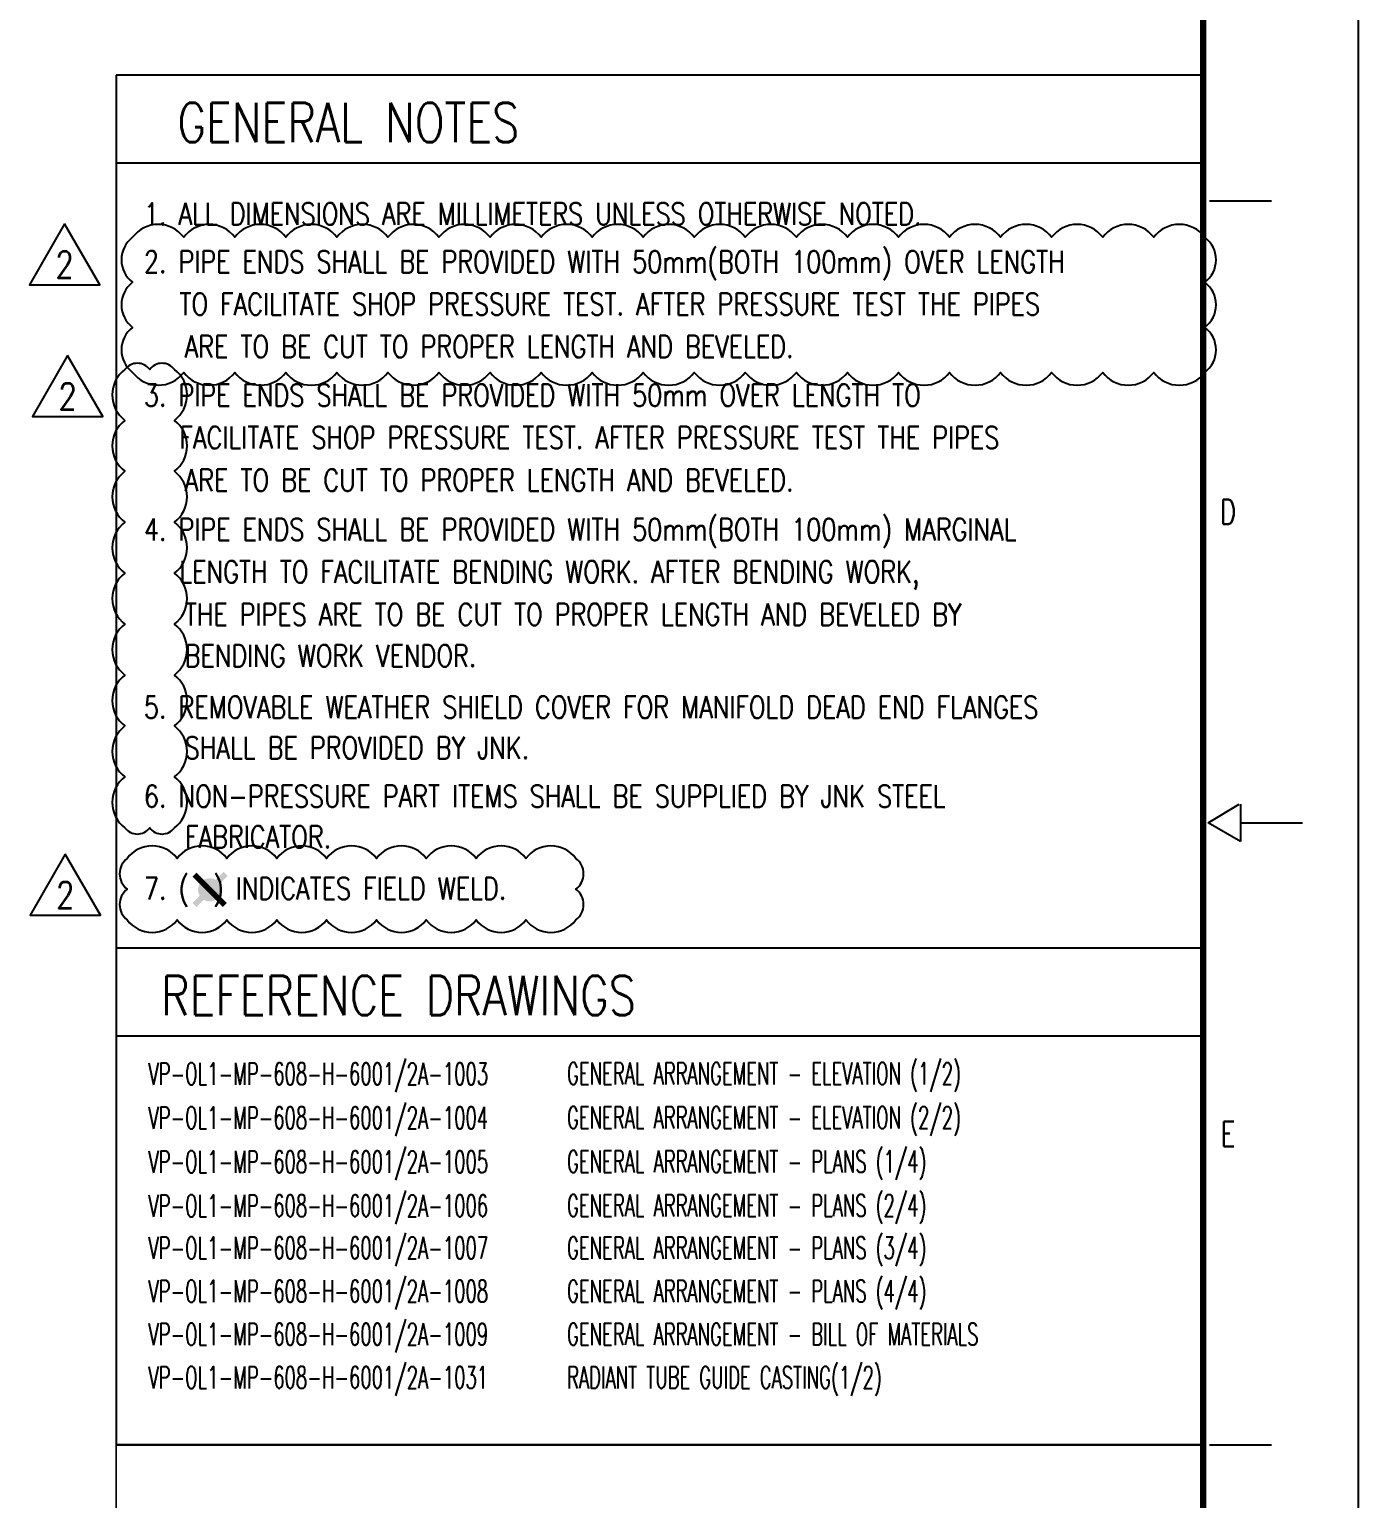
# Model space of a CAD drawing. Header units: millimetres. Extents: x 0 to 91981, y -132907 to 77676.
# Drawn here: x 41388 to 50460, y 13459 to 23482 of the extents above; entities that cross this region are included whole.
import ezdxf
from ezdxf.enums import TextEntityAlignment as Align

# ---------------------------------------------------------------- set-up
doc = ezdxf.new("R2010")
doc.units = ezdxf.units.MM
doc.header["$LTSCALE"] = 60
for name, color, linetype in [('CON-C', 4, 'Continuous'), ('CON-W', 7, 'Continuous'), ('CON-Y', 2, 'Continuous'), ('rev-2', 2, 'Continuous'), ('TITLE', 7, 'Continuous'), ('TXT-Y', 2, 'Continuous')]:
    doc.layers.add(name, color=color, linetype=linetype)
doc.styles.add('ROMANS', font='ROMANS.shx', dxfattribs={"width": 0.8})
doc.styles.add('SIMPLEX', font='simplex.shx', dxfattribs={"width": 0.8})

# ---------------------------------------------------------------- blocks, each defined once
blk = doc.blocks.new('TITLE')
at = {"color": 7}
for p, q in [((841, 0), (841, 594.85)), ((824.02, 371.87), (831.1, 371.87)), ((823.88, 301.14), (827.42, 303.26)), ((827.56, 303.26), (827.56, 299.02)), ((827.56, 299.02), (823.88, 301.14)), ((827.56, 301.14), (834.63, 301.14)), ((824.02, 230.41), (831.1, 230.41))]:
    blk.add_line(p, q, dxfattribs=at)
at = {"color": 7, "const_width": 0.707}
blk.add_lwpolyline([(823.32, 17.33), (823.32, 577.17)], dxfattribs=at)
at = {"layer": 'TITLE', "color": 7, "lineweight": 0, "const_width": 0.216}
for points in [[(699.67, 83.81), (699.67, 230.41)], [(823.33, 230.41), (699.67, 230.41)]]:
    blk.add_lwpolyline(points, dxfattribs=at)
at = {"color": 7, "style": 'ROMANS', "width": 0.7}
for s, p in [('D', (826.15, 336.51)), ('E', (826.15, 265.77))]:
    blk.add_text(s, height=2.83, dxfattribs=at).set_placement(p, align=Align.MIDDLE)
blk = doc.blocks.new('A$C122D62B3')
at = {"layer": 'CON-Y', "style": 'SIMPLEX', "width": 0.6}
for s, p in [('VP-OL1-MP-608-H-6001/2A-1003', (220, -332)), ('GENERAL ARRANGEMENT - ELEVATION (1/2)', (3077, -331)), ('VP-OL1-MP-608-H-6001/2A-1004', (220, -632)), ('GENERAL ARRANGEMENT - ELEVATION (2/2)', (3077, -631)), ('VP-OL1-MP-608-H-6001/2A-1005', (220, -932)), ('GENERAL ARRANGEMENT - PLANS (1/4)', (3077, -931)), ('VP-OL1-MP-608-H-6001/2A-1006', (220, -1232)), ('GENERAL ARRANGEMENT - PLANS (2/4)', (3077, -1231)), ('VP-OL1-MP-608-H-6001/2A-1007', (220, -1520)), ('GENERAL ARRANGEMENT - PLANS (3/4)', (3077, -1520)), ('VP-OL1-MP-608-H-6001/2A-1008', (220, -1815)), ('GENERAL ARRANGEMENT - PLANS (4/4)', (3077, -1814)), ('VP-OL1-MP-608-H-6001/2A-1009', (220, -2109)), ('GENERAL ARRANGEMENT - BILL OF MATERIALS', (3077, -2109)), ('VP-OL1-MP-608-H-6001/2A-1031', (220, -2403)), ('RADIANT TUBE GUIDE CASTING(1/2)', (3077, -2403))]:
    blk.add_text(s, height=150, dxfattribs=at).set_placement(p)
blk = doc.blocks.new('revmark')
at = {"layer": 'rev-2'}
blk.add_lwpolyline([(0, 0), (-4, -6.93), (4, -6.93)], close=True, dxfattribs=at)
at = {"layer": 'rev-2', "style": 'SIMPLEX', "width": 0.8}
blk.add_attdef('REVMARK', text='', height=3, dxfattribs=at).set_placement((0, -4.62), align=Align.MIDDLE_CENTER)

msp = doc.modelspace()

# ---------------------------------------------------------------- linework, layer by layer
at = {"layer": 'CON-C'}
for p, q in [((49399.02369, 23169.49554), (41980.24554, 23169.49554)), ((41980.24554, 23169.49554), (41980.24554, 13824.51243)), ((49399.02369, 22569.49554), (41980.24554, 22569.49554)), ((49399.02369, 17213.90773), (41980.24554, 17213.90773)), ((49399.02369, 16613.90773), (41980.24554, 16613.90773)), ((49399.02369, 13824.51243), (41980.24554, 13824.51243))]:
    msp.add_line(p, q, dxfattribs=at)
at = {"layer": 'CON-W'}
for points in [[(42727.10182, 17720.36536, 37.5, 37.5, 0), (42514.96979, 17508.23333, 48.75, 48.75, 0)], [(42514.96979, 17715.06206, 37.5, 37.5, 0), (42721.79852, 17508.23333, 45, 45, 0)]]:
    msp.add_lwpolyline(points, format="xyseb", dxfattribs=at)
at = {"layer": 'CON-W', "const_width": 90}
msp.add_lwpolyline([(42584.22503, 17611.6477, 1), (42652.54328, 17611.6477, 1)], format="xyb", close=True, dxfattribs=at)
at = {"layer": 'rev-2'}
for points in [[(42092.8222, 21141.41273, 0.5), (42441.26546, 21141.41273, 0.5), (42789.70872, 21141.41273, 0.5), (43138.15198, 21141.41273, 0.5), (43486.59524, 21141.41273, 0.5), (43835.03849, 21141.41273, 0.5), (44183.48175, 21141.41273, 0.5), (44531.92501, 21141.41273, 0.5), (44880.36827, 21141.41273, 0.5), (45228.81153, 21141.41273, 0.5), (45577.25478, 21141.41273, 0.5), (45925.69804, 21141.41273, 0.5), (46274.1413, 21141.41273, 0.5), (46622.58456, 21141.41273, 0.5), (46971.02782, 21141.41273, 0.5), (47319.47107, 21141.41273, 0.5), (47667.91433, 21141.41273, 0.5), (48016.35759, 21141.41273, 0.5), (48364.80085, 21141.41273, 0.5), (48713.24411, 21141.41273, 0.5), (49061.68737, 21141.41273, 0.5), (49410.13062, 21141.41273, 0.5), (49410.13062, 21448.95013, 0.5), (49410.13062, 21756.48752, 0.5), (49410.13062, 22064.02492, 0.5), (49061.68737, 22064.02492, 0.5), (48713.24411, 22064.02492, 0.5), (48364.80085, 22064.02492, 0.5), (48016.35759, 22064.02492, 0.5), (47667.91433, 22064.02492, 0.5), (47319.47107, 22064.02492, 0.5), (46971.02782, 22064.02492, 0.5), (46622.58456, 22064.02492, 0.5), (46274.1413, 22064.02492, 0.5), (45925.69804, 22064.02492, 0.5), (45577.25478, 22064.02492, 0.5), (45228.81153, 22064.02492, 0.5), (44880.36827, 22064.02492, 0.5), (44531.92501, 22064.02492, 0.5), (44183.48175, 22064.02492, 0.5), (43835.03849, 22064.02492, 0.5), (43486.59524, 22064.02492, 0.5), (43138.15198, 22064.02492, 0.5), (42789.70872, 22064.02492, 0.5), (42441.26546, 22064.02492, 0.5), (42092.8222, 22064.02492, 0.5), (42092.8222, 21756.48752, 0.5), (42092.8222, 21448.95013, 0.5)], [(42039.98007, 18034.83013, 0.5), (42208.9199, 18034.83013, 0.5), (42377.85974, 18034.83013, 0.5), (42377.85974, 18382.29239, 0.5), (42377.85974, 18729.75465, 0.5), (42377.85974, 19077.21691, 0.5), (42377.85974, 19424.67917, 0.5), (42377.85974, 19772.14143, 0.5), (42377.85974, 20119.60369, 0.5), (42377.85974, 20467.06595, 0.5), (42377.85974, 20814.52821, 0.5), (42377.85974, 21161.99047, 0.5), (42208.9199, 21161.99047, 0.5), (42039.98007, 21161.99047, 0.5), (42039.98007, 20814.52821, 0.5), (42039.98007, 20467.06595, 0.5), (42039.98007, 20119.60369, 0.5), (42039.98007, 19772.14143, 0.5), (42039.98007, 19424.67917, 0.5), (42039.98007, 19077.21691, 0.5), (42039.98007, 18729.75465, 0.5), (42039.98007, 18382.29239, 0.5)], [(42055.98755, 17406.63501, 0.5), (42396.15001, 17406.63501, 0.5), (42736.31246, 17406.63501, 0.5), (43076.47491, 17406.63501, 0.5), (43416.63737, 17406.63501, 0.5), (43756.79982, 17406.63501, 0.5), (44096.96227, 17406.63501, 0.5), (44437.12472, 17406.63501, 0.5), (44777.28718, 17406.63501, 0.5), (45117.44963, 17406.63501, 0.5), (45117.44963, 17616.50404, 0.5), (45117.44963, 17826.37307, 0.5), (44777.28718, 17826.37307, 0.5), (44437.12472, 17826.37307, 0.5), (44096.96227, 17826.37307, 0.5), (43756.79982, 17826.37307, 0.5), (43416.63737, 17826.37307, 0.5), (43076.47491, 17826.37307, 0.5), (42736.31246, 17826.37307, 0.5), (42396.15001, 17826.37307, 0.5), (42055.98755, 17826.37307, 0.5), (42055.98755, 17616.50404, 0.5)]]:
    msp.add_lwpolyline(points, format="xyb", close=True, dxfattribs=at)

# ---------------------------------------------------------------- block references
at = {"linetype": 'ByBlock', "xscale": 60, "yscale": 60, "zscale": 60}
msp.add_blockref('TITLE', (-0.0007, 0.00023), dxfattribs=at)
msp.add_blockref('A$C122D62B3', (41980.24554, 16613.90773))
at = {"layer": 'rev-2', "xscale": 60, "yscale": 60, "zscale": 60}
for p in [(41627.84454, 22154.93304), (41648.66486, 21256.16103), (41632.38006, 17854.18227)]:
    msp.add_blockref('revmark', p, dxfattribs=at).add_auto_attribs({'REVMARK': '2'})

# ---------------------------------------------------------------- texts
at = {"layer": 'CON-C', "style": 'SIMPLEX', "width": 0.8}
for s, height, p in [('GENERAL NOTES', 270, (42398.39969, 22711.43439)), ('REFERENCE DRAWINGS', 270.0000001, (42287.03764, 16755.84657))]:
    msp.add_text(s, height=height, dxfattribs=at).set_placement(p)
at = {"layer": 'TXT-Y', "style": 'SIMPLEX', "width": 0.8}
for s, p in [('1. ALL DIMENSIONS ARE MILLIMETERS UNLESS OTHERWISE NOTED.', (42169.54552, 22147.99729)), ('2. PIPE ENDS SHALL BE PROVIDED WITH 50mm(BOTH 100mm) OVER LENGTH', (42169.54552, 21821.74189)), (' TO FACILITATE SHOP PRESSURE TEST. AFTER PRESSURE TEST THE PIPES', (42330.1568, 21533.10004)), ('ARE TO BE CUT TO PROPER LENGTH AND BEVELED.', (42448.25726, 21242.6866)), ('3. PIPE ENDS SHALL BE PROVIDED WITH 50mm OVER LENGTH TO', (42169.54552, 20910.95736)), (' FACILITATE SHOP PRESSURE TEST. AFTER PRESSURE TEST THE PIPES', (42330.1568, 20622.31551)), ('ARE TO BE CUT TO PROPER LENGTH AND BEVELED.', (42448.25726, 20331.90207)), ('4. PIPE ENDS SHALL BE PROVIDED WITH 50mm(BOTH 100mm) MARGINAL', (42169.54553, 19995.25793)), (' LENGTH TO FACILITATE BENDING WORK. AFTER BENDING WORK,', (42330.1568, 19706.61608)), ('THE PIPES ARE TO BE CUT TO PROPER LENGTH AND BEVELED BY', (42448.25727, 19416.20264)), ('BENDING WORK VENDOR.', (42448.25727, 19133.94393)), ('5. REMOVABLE WEATHER SHIELD COVER FOR MANIFOLD DEAD END FLANGES', (42169.54553, 18783.03392)), ('SHALL BE PROVIDED BY JNK.', (42448.8633, 18506.11084)), ('6. NON-PRESSURE PART ITEMS SHALL BE SUPPLIED BY JNK STEEL', (42169.54553, 18175.10884)), ('FABRICATOR.', (42450.2579, 17897.64209)), ('7. (  ) INDICATES FIELD WELD.', (42169.54552, 17546.75929))]:
    msp.add_text(s, height=150, dxfattribs=at).set_placement(p)

doc.saveas('drawing.dxf')
